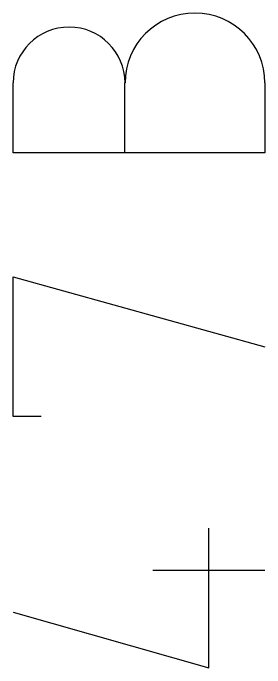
# Model space of a CAD drawing. Extents: x 0 to 67, y -11.6 to 82.9.
# Drawn here: x 18.955 to 20.098, y 31.692 to 34.671 of the extents above; entities that cross this region are included whole.
import ezdxf

# ---------------------------------------------------------------- set-up
doc = ezdxf.new("R2010")
doc.units = 0
doc.layers.add('21', color=253, linetype='CONTINUOUS')

msp = doc.modelspace()

# ---------------------------------------------------------------- linework, layer by layer
at = {"layer": '21'}
for p, q in [((18.9548, 34.0355), (18.9548, 34.353)), ((19.4627, 34.0355), (19.4627, 34.353)), ((20.0978, 34.353), (20.0978, 34.0355)), ((20.0978, 34.0355), (18.9548, 34.0355)), ((18.9548, 32.8353), (18.9548, 33.4703)), ((18.9548, 33.4703), (20.0978, 33.1528)), ((19.0817, 32.8353), (18.9548, 32.8353)), ((19.8438, 31.6923), (19.8438, 32.3273)), ((19.5898, 32.1368), (20.0978, 32.1368)), ((18.9548, 31.9463), (19.8438, 31.6923))]:
    msp.add_line(p, q, dxfattribs=at)
for centre, radius in [((19.7803, 34.353), 0.3175), ((19.2088, 34.353), 0.254)]:
    msp.add_arc(centre, radius, 0, 180, dxfattribs=at)

doc.saveas('drawing.dxf')
